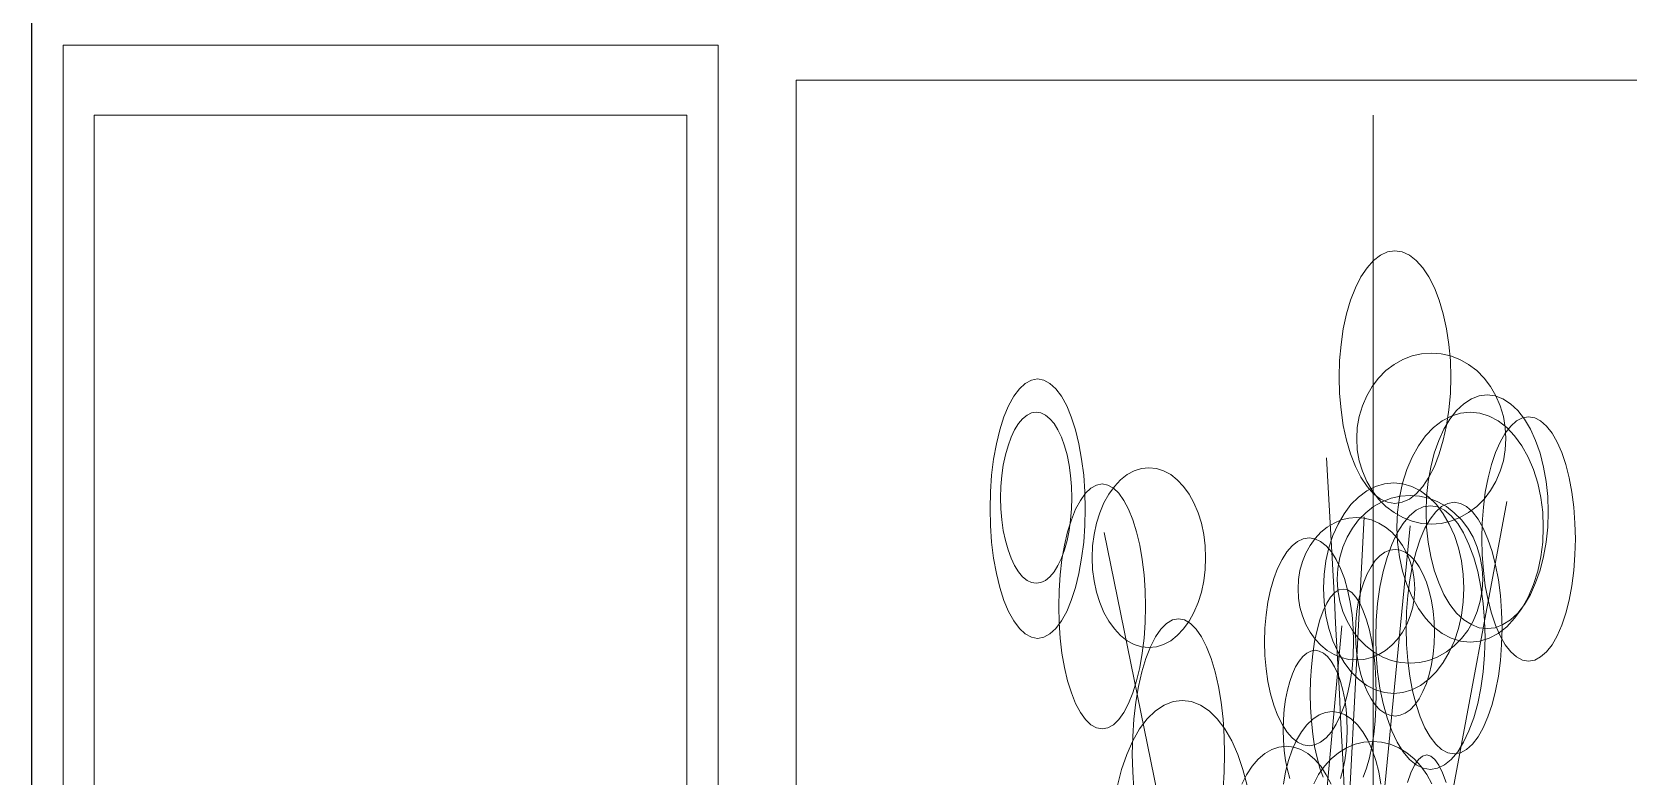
# Model space of a CAD drawing. Header units: millimetres. Extents: x -1800 to 33200, y -8500 to 38400.
# Drawn here: x 25725 to 27934, y 3438 to 4468 of the extents above; entities that cross this region are included whole.
import ezdxf

# ---------------------------------------------------------------- set-up
doc = ezdxf.new("R2010")
doc.units = ezdxf.units.MM
for name, color, linetype, lineweight in [('E-DOOR', 3, 'Continuous', 18), ('E-GLASS', 4, 'Continuous', 13), ('E-PLANT', 3, 'Continuous', 13), ('E-WALL', 7, 'Continuous', 25)]:
    doc.layers.add(name, color=color, linetype=linetype, lineweight=lineweight)

msp = doc.modelspace()

# ---------------------------------------------------------------- linework, layer by layer
at = {"layer": 'E-DOOR'}
for points in [[(25768.6, 4449.2), (26675.1, 4449.2), (26675.1, 48.4), (25768.6, 48.4)], [(25811.8, 4352.5), (26631.9, 4352.5), (26631.9, 48.4), (25811.8, 48.4)]]:
    msp.add_lwpolyline(points, close=True, dxfattribs=at)
at = {"layer": 'E-GLASS'}
msp.add_line((27581.5, 4352.5), (27581.5, 1789.3), dxfattribs=at)
msp.add_lwpolyline([(26783, 4400.8), (28423.2, 4400.8), (28423.2, 1741), (26783, 1741)], close=True, dxfattribs=at)
at = {"layer": 'E-PLANT'}
for q in [(27766.5, 3818.3), (27569, 3797), (27632.5, 3784.5), (27209.4, 3775.5)]:
    msp.add_line((27495.2, 2369.7), q, dxfattribs=at)
for points in [[(27688.9, 3990.3), (27688.3, 3967.5), (27686.3, 3945.1), (27683, 3923.4), (27678.6, 3902.9), (27673, 3884), (27666.3, 3866.8), (27658.7, 3851.7), (27650.3, 3839), (27641.2, 3828.9), (27631.6, 3821.6), (27621.7, 3817.1), (27611.6, 3815.6), (27601.5, 3817.1), (27591.6, 3821.6), (27582, 3828.9), (27573, 3839), (27564.6, 3851.7), (27557, 3866.8), (27550.3, 3884), (27544.7, 3902.9), (27540.2, 3923.4), (27537, 3945.1), (27535, 3967.5), (27534.3, 3990.3), (27535, 4013.1), (27537, 4035.5), (27540.2, 4057.1), (27544.7, 4077.6), (27550.3, 4096.6), (27557, 4113.8), (27564.6, 4128.8), (27573, 4141.5), (27582, 4151.6), (27591.6, 4159), (27601.5, 4163.4), (27611.6, 4164.9), (27621.7, 4163.4), (27631.6, 4159), (27641.2, 4151.6), (27650.3, 4141.5), (27658.7, 4128.8), (27666.3, 4113.8), (27673, 4096.6), (27678.6, 4077.6), (27683, 4057.1), (27686.3, 4035.5), (27688.3, 4013.1), (27688.9, 3990.3)], [(27765.3, 3905.3), (27764.4, 3889.9), (27761.7, 3874.7), (27757.4, 3860), (27751.4, 3846.1), (27743.9, 3833.3), (27735, 3821.6), (27724.9, 3811.4), (27713.6, 3802.8), (27701.5, 3796), (27688.7, 3791), (27675.5, 3788), (27662, 3787), (27648.5, 3788), (27635.3, 3791), (27622.5, 3796), (27610.4, 3802.8), (27599.1, 3811.4), (27589, 3821.6), (27580.1, 3833.3), (27572.6, 3846.1), (27566.6, 3860), (27562.3, 3874.7), (27559.6, 3889.9), (27558.7, 3905.3), (27559.6, 3920.7), (27562.3, 3935.9), (27566.6, 3950.6), (27572.6, 3964.4), (27580.1, 3977.3), (27589, 3988.9), (27599.1, 3999.2), (27610.4, 4007.7), (27622.5, 4014.6), (27635.3, 4019.6), (27648.5, 4022.6), (27662, 4023.6), (27675.5, 4022.6), (27688.7, 4019.6), (27701.5, 4014.6), (27713.6, 4007.7), (27724.9, 3999.2), (27735, 3988.9), (27743.9, 3977.3), (27751.4, 3964.4), (27757.4, 3950.6), (27761.7, 3935.9), (27764.4, 3920.7), (27765.3, 3905.3)], [(27183.2, 3808.3), (27182.6, 3784.9), (27180.9, 3761.9), (27178.1, 3739.7), (27174.3, 3718.6), (27169.5, 3699.1), (27163.8, 3681.5), (27157.4, 3666), (27150.2, 3653), (27142.4, 3642.6), (27134.3, 3635.1), (27125.8, 3630.5), (27117.2, 3628.9), (27108.6, 3630.5), (27100.1, 3635.1), (27092, 3642.6), (27084.2, 3653), (27077.1, 3666), (27070.6, 3681.5), (27064.9, 3699.1), (27060.1, 3718.6), (27056.3, 3739.7), (27053.5, 3761.9), (27051.8, 3784.9), (27051.3, 3808.3), (27051.8, 3831.7), (27053.5, 3854.8), (27056.3, 3877), (27060.1, 3898), (27064.9, 3917.5), (27070.6, 3935.2), (27077.1, 3950.6), (27084.2, 3963.7), (27092, 3974.1), (27100.1, 3981.6), (27108.6, 3986.2), (27117.2, 3987.7), (27125.8, 3986.2), (27134.3, 3981.6), (27142.4, 3974.1), (27150.2, 3963.7), (27157.4, 3950.6), (27163.8, 3935.2), (27169.5, 3917.5), (27174.3, 3898), (27178.1, 3877), (27180.9, 3854.8), (27182.6, 3831.7), (27183.2, 3808.3)], [(27823.8, 3804), (27823.1, 3782.9), (27820.9, 3762.2), (27817.4, 3742.2), (27812.5, 3723.2), (27806.3, 3705.6), (27799.1, 3689.7), (27790.7, 3675.8), (27781.5, 3664), (27771.6, 3654.7), (27761.1, 3647.9), (27750.3, 3643.7), (27739.3, 3642.4), (27728.2, 3643.7), (27717.4, 3647.9), (27706.9, 3654.7), (27697, 3664), (27687.8, 3675.8), (27679.5, 3689.7), (27672.2, 3705.6), (27666, 3723.2), (27661.1, 3742.2), (27657.6, 3762.2), (27655.4, 3782.9), (27654.7, 3804), (27655.4, 3825.1), (27657.6, 3845.9), (27661.1, 3865.9), (27666, 3884.9), (27672.2, 3902.5), (27679.5, 3918.4), (27687.8, 3932.3), (27697, 3944.1), (27706.9, 3953.4), (27717.4, 3960.2), (27728.2, 3964.3), (27739.3, 3965.7), (27750.3, 3964.3), (27761.1, 3960.2), (27771.6, 3953.4), (27781.5, 3944.1), (27790.7, 3932.3), (27799.1, 3918.4), (27806.3, 3902.5), (27812.5, 3884.9), (27817.4, 3865.9), (27820.9, 3845.9), (27823.1, 3825.1), (27823.8, 3804)], [(27164.6, 3823.4), (27164.1, 3808), (27162.9, 3792.8), (27160.8, 3778.1), (27158, 3764.2), (27154.4, 3751.4), (27150.1, 3739.7), (27145.3, 3729.5), (27139.9, 3720.9), (27134.1, 3714.1), (27128, 3709.1), (27121.7, 3706.1), (27115.3, 3705.1), (27108.8, 3706.1), (27102.5, 3709.1), (27096.4, 3714.1), (27090.6, 3720.9), (27085.3, 3729.5), (27080.4, 3739.7), (27076.2, 3751.4), (27072.6, 3764.2), (27069.7, 3778.1), (27067.7, 3792.8), (27066.4, 3808), (27066, 3823.4), (27066.4, 3838.8), (27067.7, 3854), (27069.7, 3868.7), (27072.6, 3882.6), (27076.2, 3895.4), (27080.4, 3907.1), (27085.3, 3917.3), (27090.6, 3925.9), (27096.4, 3932.7), (27102.5, 3937.7), (27108.8, 3940.7), (27115.3, 3941.7), (27121.7, 3940.7), (27128, 3937.7), (27134.1, 3932.7), (27139.9, 3925.9), (27145.3, 3917.3), (27150.1, 3907.1), (27154.4, 3895.4), (27158, 3882.6), (27160.8, 3868.7), (27162.9, 3854), (27164.1, 3838.8), (27164.6, 3823.4)], [(27816.9, 3782.8), (27816.1, 3762), (27813.5, 3741.7), (27809.2, 3722), (27803.4, 3703.3), (27796, 3686), (27787.3, 3670.4), (27777.3, 3656.7), (27766.3, 3645.1), (27754.4, 3635.9), (27741.9, 3629.3), (27728.9, 3625.2), (27715.7, 3623.8), (27702.5, 3625.2), (27689.5, 3629.3), (27676.9, 3635.9), (27665.1, 3645.1), (27654, 3656.7), (27644.1, 3670.4), (27635.3, 3686), (27628, 3703.3), (27622.1, 3722), (27617.9, 3741.7), (27615.3, 3762), (27614.4, 3782.8), (27615.3, 3803.5), (27617.9, 3823.9), (27622.1, 3843.6), (27628, 3862.3), (27635.3, 3879.6), (27644.1, 3895.2), (27654, 3908.9), (27665.1, 3920.4), (27676.9, 3929.6), (27689.5, 3936.3), (27702.5, 3940.4), (27715.7, 3941.7), (27728.9, 3940.4), (27741.9, 3936.3), (27754.4, 3929.6), (27766.3, 3920.4), (27777.3, 3908.9), (27787.3, 3895.2), (27796, 3879.6), (27803.4, 3862.3), (27809.2, 3843.6), (27813.5, 3823.9), (27816.1, 3803.5), (27816.9, 3782.8)], [(27861.3, 3766.5), (27860.8, 3744.4), (27859.1, 3722.8), (27856.4, 3701.8), (27852.7, 3682), (27848, 3663.7), (27842.4, 3647.1), (27836, 3632.5), (27829, 3620.2), (27821.4, 3610.4), (27813.3, 3603.3), (27805, 3599), (27796.6, 3597.6), (27788.1, 3599), (27779.8, 3603.3), (27771.8, 3610.4), (27764.2, 3620.2), (27757.1, 3632.5), (27750.8, 3647.1), (27745.2, 3663.7), (27740.5, 3682), (27736.7, 3701.8), (27734, 3722.8), (27732.4, 3744.4), (27731.8, 3766.5), (27732.4, 3788.5), (27734, 3810.2), (27736.7, 3831.1), (27740.5, 3850.9), (27745.2, 3869.3), (27750.8, 3885.9), (27757.1, 3900.4), (27764.2, 3912.7), (27771.8, 3922.5), (27779.8, 3929.6), (27788.1, 3933.9), (27796.6, 3935.3), (27805, 3933.9), (27813.3, 3929.6), (27821.4, 3922.5), (27829, 3912.7), (27836, 3900.4), (27842.4, 3885.9), (27848, 3869.3), (27852.7, 3850.9), (27856.4, 3831.1), (27859.1, 3810.2), (27860.8, 3788.5), (27861.3, 3766.5)], [(27349.7, 3740.5), (27349.1, 3724.3), (27347.1, 3708.4), (27343.8, 3693), (27339.2, 3678.4), (27333.5, 3664.9), (27326.7, 3652.6), (27319, 3641.9), (27310.5, 3632.9), (27301.3, 3625.7), (27291.5, 3620.5), (27281.5, 3617.3), (27271.2, 3616.2), (27261, 3617.3), (27250.9, 3620.5), (27241.1, 3625.7), (27231.9, 3632.9), (27223.4, 3641.9), (27215.7, 3652.6), (27208.9, 3664.9), (27203.2, 3678.4), (27198.6, 3693), (27195.3, 3708.4), (27193.3, 3724.3), (27192.7, 3740.5), (27193.3, 3756.8), (27195.3, 3772.7), (27198.6, 3788.1), (27203.2, 3802.7), (27208.9, 3816.2), (27215.7, 3828.4), (27223.4, 3839.2), (27231.9, 3848.2), (27241.1, 3855.4), (27250.9, 3860.6), (27261, 3863.8), (27271.2, 3864.8), (27281.5, 3863.8), (27291.5, 3860.6), (27301.3, 3855.4), (27310.5, 3848.2), (27319, 3839.2), (27326.7, 3828.4), (27333.5, 3816.2), (27339.2, 3802.7), (27343.8, 3788.1), (27347.1, 3772.7), (27349.1, 3756.8), (27349.7, 3740.5)], [(27706.9, 3698.4), (27706.1, 3679.4), (27703.6, 3660.7), (27699.5, 3642.7), (27693.9, 3625.6), (27686.9, 3609.8), (27678.5, 3595.5), (27669, 3582.9), (27658.4, 3572.3), (27647, 3563.9), (27635, 3557.8), (27622.6, 3554.1), (27609.9, 3552.8), (27597.2, 3554.1), (27584.8, 3557.8), (27572.8, 3563.9), (27561.4, 3572.3), (27550.8, 3582.9), (27541.3, 3595.5), (27532.9, 3609.8), (27525.9, 3625.6), (27520.2, 3642.7), (27516.2, 3660.7), (27513.7, 3679.4), (27512.9, 3698.4), (27513.7, 3717.4), (27516.2, 3736.1), (27520.2, 3754.1), (27525.9, 3771.2), (27532.9, 3787), (27541.3, 3801.3), (27550.8, 3813.9), (27561.4, 3824.4), (27572.8, 3832.9), (27584.8, 3839), (27597.2, 3842.7), (27609.9, 3843.9), (27622.6, 3842.7), (27635, 3839), (27647, 3832.9), (27658.4, 3824.4), (27669, 3813.9), (27678.5, 3801.3), (27686.9, 3787), (27693.9, 3771.2), (27699.5, 3754.1), (27703.6, 3736.1), (27706.1, 3717.4), (27706.9, 3698.4)], [(27266.5, 3673.1), (27266, 3651), (27264.5, 3629.3), (27261.9, 3608.3), (27258.5, 3588.5), (27254.1, 3570), (27248.9, 3553.4), (27243, 3538.8), (27236.5, 3526.5), (27229.4, 3516.7), (27222, 3509.5), (27214.2, 3505.2), (27206.4, 3503.8), (27198.5, 3505.2), (27190.8, 3509.5), (27183.4, 3516.7), (27176.3, 3526.5), (27169.8, 3538.8), (27163.9, 3553.4), (27158.7, 3570), (27154.3, 3588.5), (27150.8, 3608.3), (27148.3, 3629.3), (27146.8, 3651), (27146.3, 3673.1), (27146.8, 3695.2), (27148.3, 3717), (27150.8, 3737.9), (27154.3, 3757.8), (27158.7, 3776.2), (27163.9, 3792.9), (27169.8, 3807.5), (27176.3, 3819.8), (27183.4, 3829.6), (27190.8, 3836.7), (27198.5, 3841), (27206.4, 3842.5), (27214.2, 3841), (27222, 3836.7), (27229.4, 3829.6), (27236.5, 3819.8), (27243, 3807.5), (27248.9, 3792.9), (27254.1, 3776.2), (27258.5, 3757.8), (27261.9, 3737.9), (27264.5, 3717), (27266, 3695.2), (27266.5, 3673.1)], [(27733.2, 3710.6), (27732.3, 3695.5), (27729.8, 3680.6), (27725.5, 3666.2), (27719.7, 3652.6), (27712.4, 3640), (27703.7, 3628.6), (27693.8, 3618.5), (27682.9, 3610.1), (27671.1, 3603.4), (27658.6, 3598.5), (27645.7, 3595.5), (27632.5, 3594.6), (27619.4, 3595.5), (27606.5, 3598.5), (27594, 3603.4), (27582.2, 3610.1), (27571.3, 3618.5), (27561.4, 3628.6), (27552.7, 3640), (27545.4, 3652.6), (27539.5, 3666.2), (27535.3, 3680.6), (27532.7, 3695.5), (27531.9, 3710.6), (27532.7, 3725.8), (27535.3, 3740.7), (27539.5, 3755.1), (27545.4, 3768.7), (27552.7, 3781.3), (27561.4, 3792.7), (27571.3, 3802.7), (27582.2, 3811.2), (27594, 3817.9), (27606.5, 3822.8), (27619.4, 3825.7), (27632.5, 3826.7), (27645.7, 3825.7), (27658.6, 3822.8), (27671.1, 3817.9), (27682.9, 3811.2), (27693.8, 3802.7), (27703.7, 3792.7), (27712.4, 3781.3), (27719.7, 3768.7), (27725.5, 3755.1), (27729.8, 3740.7), (27732.3, 3725.8), (27733.2, 3710.6)], [(27736.3, 3630), (27735.7, 3606.2), (27733.7, 3582.8), (27730.5, 3560.2), (27726.2, 3538.8), (27720.7, 3519), (27714.1, 3501), (27706.7, 3485.3), (27698.5, 3472.1), (27689.6, 3461.5), (27680.2, 3453.8), (27670.5, 3449.2), (27660.7, 3447.6), (27650.8, 3449.2), (27641.1, 3453.8), (27631.7, 3461.5), (27622.9, 3472.1), (27614.6, 3485.3), (27607.2, 3501), (27600.7, 3519), (27595.2, 3538.8), (27590.8, 3560.2), (27587.6, 3582.8), (27585.7, 3606.2), (27585, 3630), (27585.7, 3653.8), (27587.6, 3677.2), (27590.8, 3699.8), (27595.2, 3721.2), (27600.7, 3741), (27607.2, 3758.9), (27614.6, 3774.7), (27622.9, 3787.9), (27631.7, 3798.5), (27641.1, 3806.1), (27650.8, 3810.8), (27660.7, 3812.3), (27670.5, 3810.8), (27680.2, 3806.1), (27689.6, 3798.5), (27698.5, 3787.9), (27706.7, 3774.7), (27714.1, 3758.9), (27720.7, 3741), (27726.2, 3721.2), (27730.5, 3699.8), (27733.7, 3677.2), (27735.7, 3653.8), (27736.3, 3630)], [(27759.8, 3643.2), (27759.3, 3620.5), (27757.6, 3598.2), (27754.8, 3576.6), (27751, 3556.2), (27746.1, 3537.3), (27740.4, 3520.2), (27733.9, 3505.2), (27726.7, 3492.6), (27718.9, 3482.5), (27710.7, 3475.2), (27702.2, 3470.8), (27693.5, 3469.3), (27684.8, 3470.8), (27676.3, 3475.2), (27668.1, 3482.5), (27660.3, 3492.6), (27653.1, 3505.2), (27646.6, 3520.2), (27640.9, 3537.3), (27636, 3556.2), (27632.2, 3576.6), (27629.4, 3598.2), (27627.7, 3620.5), (27627.2, 3643.2), (27627.7, 3665.9), (27629.4, 3688.2), (27632.2, 3709.8), (27636, 3730.2), (27640.9, 3749.1), (27646.6, 3766.2), (27653.1, 3781.2), (27660.3, 3793.8), (27668.1, 3803.9), (27676.3, 3811.2), (27684.8, 3815.7), (27693.5, 3817.1), (27702.2, 3815.7), (27710.7, 3811.2), (27718.9, 3803.9), (27726.7, 3793.8), (27733.9, 3781.2), (27740.4, 3766.2), (27746.1, 3749.1), (27751, 3730.2), (27754.8, 3709.8), (27757.6, 3688.2), (27759.3, 3665.9), (27759.8, 3643.2)], [(27639, 3697.6), (27638.3, 3684.7), (27636.3, 3672.1), (27632.9, 3659.9), (27628.2, 3648.3), (27622.3, 3637.6), (27615.4, 3627.9), (27607.4, 3619.4), (27598.6, 3612.3), (27589.2, 3606.6), (27579.2, 3602.4), (27568.8, 3599.9), (27558.3, 3599.1), (27547.7, 3599.9), (27537.4, 3602.4), (27527.4, 3606.6), (27517.9, 3612.3), (27509.1, 3619.4), (27501.1, 3627.9), (27494.2, 3637.6), (27488.3, 3648.3), (27483.6, 3659.9), (27480.2, 3672.1), (27478.2, 3684.7), (27477.5, 3697.6), (27478.2, 3710.4), (27480.2, 3723), (27483.6, 3735.2), (27488.3, 3746.8), (27494.2, 3757.5), (27501.1, 3767.2), (27509.1, 3775.7), (27517.9, 3782.8), (27527.4, 3788.5), (27537.4, 3792.7), (27547.7, 3795.2), (27558.3, 3796), (27568.8, 3795.2), (27579.2, 3792.7), (27589.2, 3788.5), (27598.6, 3782.8), (27607.4, 3775.7), (27615.4, 3767.2), (27622.3, 3757.5), (27628.2, 3746.8), (27632.9, 3735.2), (27636.3, 3723), (27638.3, 3710.4), (27639, 3697.6)], [(27554.5, 3624.2), (27554, 3605.4), (27552.4, 3587), (27549.8, 3569.2), (27546.2, 3552.3), (27541.8, 3536.7), (27536.4, 3522.6), (27530.4, 3510.2), (27523.7, 3499.7), (27516.5, 3491.4), (27508.8, 3485.4), (27500.9, 3481.7), (27492.9, 3480.5), (27484.8, 3481.7), (27476.9, 3485.4), (27469.3, 3491.4), (27462.1, 3499.7), (27455.4, 3510.2), (27449.3, 3522.6), (27444, 3536.7), (27439.5, 3552.3), (27435.9, 3569.2), (27433.3, 3587), (27431.8, 3605.4), (27431.2, 3624.2), (27431.8, 3643), (27433.3, 3661.4), (27435.9, 3679.2), (27439.5, 3696.1), (27444, 3711.7), (27449.3, 3725.8), (27455.4, 3738.2), (27462.1, 3748.7), (27469.3, 3757), (27476.9, 3763), (27484.8, 3766.7), (27492.9, 3767.9), (27500.9, 3766.7), (27508.8, 3763), (27516.5, 3757), (27523.7, 3748.7), (27530.4, 3738.2), (27536.4, 3725.8), (27541.8, 3711.7), (27546.2, 3696.1), (27549.8, 3679.2), (27552.4, 3661.4), (27554, 3643), (27554.5, 3624.2)], [(27666.4, 3636.7), (27666, 3621.7), (27664.6, 3606.9), (27662.3, 3592.6), (27659.1, 3579.1), (27655.1, 3566.6), (27650.4, 3555.3), (27645.1, 3545.3), (27639.1, 3536.9), (27632.7, 3530.3), (27626, 3525.4), (27619, 3522.5), (27611.8, 3521.5), (27604.7, 3522.5), (27597.7, 3525.4), (27590.9, 3530.3), (27584.5, 3536.9), (27578.6, 3545.3), (27573.2, 3555.3), (27568.5, 3566.6), (27564.5, 3579.1), (27561.4, 3592.6), (27559.1, 3606.9), (27557.7, 3621.7), (27557.2, 3636.7), (27557.7, 3651.8), (27559.1, 3666.5), (27561.4, 3680.8), (27564.5, 3694.3), (27568.5, 3706.9), (27573.2, 3718.2), (27578.6, 3728.1), (27584.5, 3736.5), (27590.9, 3743.2), (27597.7, 3748), (27604.7, 3750.9), (27611.8, 3751.9), (27619, 3750.9), (27626, 3748), (27632.7, 3743.2), (27639.1, 3736.5), (27645.1, 3728.1), (27650.4, 3718.2), (27655.1, 3706.9), (27659.1, 3694.3), (27662.3, 3680.8), (27664.6, 3666.5), (27666, 3651.8), (27666.4, 3636.7)]]:
    msp.add_lwpolyline(points, close=True, dxfattribs=at)
for points in [[(27512.3, 3437), (27507.8, 3449.5), (27503.8, 3463.8), (27500.5, 3479.6), (27497.9, 3496.6), (27496, 3514.5), (27494.8, 3533.2), (27494.4, 3552.1), (27494.8, 3571), (27496, 3589.6), (27497.9, 3607.6), (27500.5, 3624.6), (27503.8, 3640.4), (27507.8, 3654.7), (27512.3, 3667.2), (27517.2, 3677.7), (27522.6, 3686.1), (27528.3, 3692.2), (27534.1, 3695.9), (27540.1, 3697.2), (27546.1, 3695.9), (27551.9, 3692.2), (27557.6, 3686.1), (27562.9, 3677.7), (27567.9, 3667.2), (27572.4, 3654.7), (27576.3, 3640.4), (27579.7, 3624.6), (27582.3, 3607.6), (27584.2, 3589.6), (27585.4, 3571), (27585.8, 3552.1), (27585.8, 3552.1), (27585.4, 3533.2), (27584.2, 3514.5), (27582.3, 3496.6), (27579.7, 3479.6), (27576.3, 3463.8), (27572.4, 3449.5), (27567.9, 3437)], [(27250.4, 3420.3), (27248.8, 3444.4), (27248.2, 3468.8), (27248.8, 3493.2), (27250.4, 3517.3), (27253.1, 3540.5), (27256.8, 3562.4), (27261.4, 3582.8), (27266.9, 3601.2), (27273.2, 3617.4), (27280.2, 3631), (27287.7, 3641.8), (27295.6, 3649.7), (27303.8, 3654.4), (27312.1, 3656.1), (27320.5, 3654.4), (27328.7, 3649.7), (27336.6, 3641.8), (27344.1, 3631), (27351, 3617.4), (27357.3, 3601.2), (27362.8, 3582.8), (27367.5, 3562.4), (27371.2, 3540.5), (27373.8, 3517.3), (27375.5, 3493.2), (27376, 3468.8), (27376, 3468.8), (27375.5, 3444.4), (27373.8, 3420.3)], [(27466, 3435.3), (27462.8, 3447.3), (27460.2, 3460.2), (27458.4, 3473.8), (27457.2, 3488), (27456.9, 3502.3), (27457.2, 3516.7), (27458.4, 3530.8), (27460.2, 3544.4), (27462.8, 3557.3), (27466, 3569.3), (27469.8, 3580.1), (27474.2, 3589.6), (27479, 3597.6), (27484.2, 3604), (27489.7, 3608.6), (27495.4, 3611.4), (27501.2, 3612.4), (27507, 3611.4), (27512.7, 3608.6), (27518.2, 3604), (27523.4, 3597.6), (27528.2, 3589.6), (27532.6, 3580.1), (27536.4, 3569.3), (27539.6, 3557.3), (27542.2, 3544.4), (27544, 3530.8), (27545.2, 3516.7), (27545.5, 3502.3), (27545.5, 3502.3), (27545.2, 3488), (27544, 3473.8), (27542.2, 3460.2), (27539.6, 3447.3), (27536.4, 3435.3)], [(27227.7, 3425.3), (27233.4, 3447.7), (27240.4, 3468.4), (27248.8, 3487.2), (27258.3, 3503.6), (27268.9, 3517.5), (27280.2, 3528.5), (27292.3, 3536.5), (27304.7, 3541.4), (27317.4, 3543), (27330, 3541.4), (27342.5, 3536.5), (27354.5, 3528.5), (27365.8, 3517.5), (27376.4, 3503.6), (27385.9, 3487.2), (27394.3, 3468.4), (27401.3, 3447.7), (27407, 3425.3)], [(27457.4, 3427.4), (27460.3, 3444.2), (27464.3, 3460), (27469.4, 3474.7), (27475.4, 3488), (27482.3, 3499.7), (27489.9, 3509.5), (27498.1, 3517.3), (27506.7, 3523), (27515.7, 3526.5), (27524.8, 3527.6), (27533.9, 3526.5), (27542.9, 3523), (27551.5, 3517.3), (27559.7, 3509.5), (27567.3, 3499.7), (27574.2, 3488), (27580.2, 3474.7), (27585.3, 3460), (27589.3, 3444.2), (27592.3, 3427.4)], [(27399.6, 3427.1), (27406.3, 3440.3), (27414, 3452), (27422.4, 3461.7), (27431.6, 3469.5), (27441.2, 3475.2), (27451.2, 3478.6), (27461.4, 3479.8), (27471.6, 3478.6), (27481.6, 3475.2), (27491.2, 3469.5), (27500.4, 3461.7), (27508.9, 3452), (27516.5, 3440.3), (27523.3, 3427.1)], [(27499.2, 3427.7), (27506, 3440.5), (27514.2, 3452), (27523.4, 3462.2), (27533.7, 3470.7), (27544.7, 3477.5), (27556.4, 3482.5), (27568.5, 3485.5), (27580.8, 3486.5), (27593.1, 3485.5), (27605.2, 3482.5), (27616.9, 3477.5), (27628, 3470.7), (27638.2, 3462.2), (27647.5, 3452), (27655.6, 3440.5), (27662.5, 3427.7)], [(27628.8, 3429.6), (27633.5, 3443), (27638.7, 3453.7), (27644.2, 3461.4), (27649.8, 3466.2), (27655.6, 3467.7), (27661.3, 3466.2), (27666.9, 3461.4), (27672.4, 3453.7), (27677.6, 3443), (27682.4, 3429.6)]]:
    msp.add_lwpolyline(points, dxfattribs=at)
for points in [[(27538.3, 1789.3), (27559.9, 2833.9), (27516.8, 3878.5)], [(27452, 1789.3), (27473.6, 2833.9), (27538.3, 3646.4)]]:
    msp.add_spline(points, degree=3, dxfattribs=at)
at = {"layer": 'E-WALL'}
msp.add_lwpolyline([(25725.5, 5609.8), (32027.3, 5609.8), (32027.3, 48.4), (25725.5, 48.4)], close=True, dxfattribs=at)

doc.saveas('drawing.dxf')
